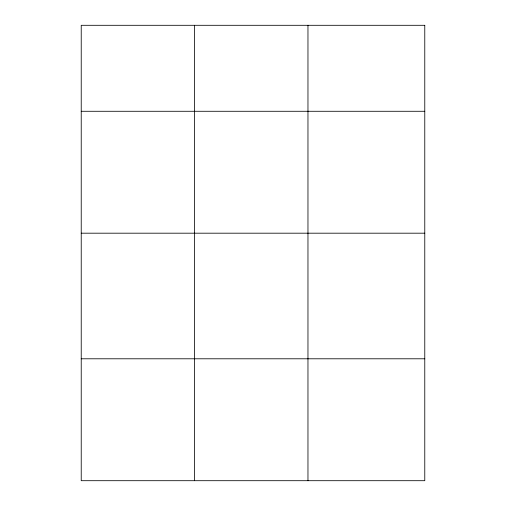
<?xml version="1.0" encoding="UTF-8"?>
<svg xmlns="http://www.w3.org/2000/svg" width="506" height="506" viewBox="0 0 506 506"><rect width="100%" height="100%" fill="white"/><g stroke="black" fill="none" stroke-linecap="round" stroke-linejoin="round"><path stroke-width="0.76" d="M81.226 111.282L424.774 111.282M81.226 233.19L424.774 233.19M81.226 358.792L424.774 358.792M307.964 25.3L307.964 480.7M194.595 25.3L194.595 480.7M424.774 25.3L81.226 25.3L81.226 480.7L424.774 480.7L424.774 25.3"/></g></svg>
